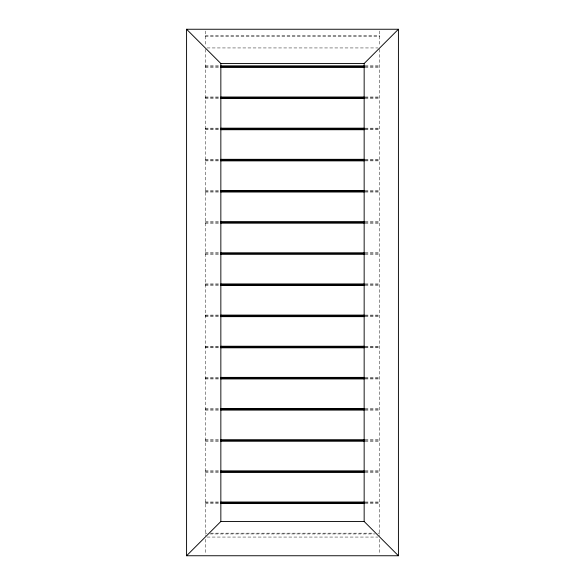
<?xml version="1.0" encoding="UTF-8"?>
<svg xmlns="http://www.w3.org/2000/svg" width="585" height="585" viewBox="0 0 585 585"><rect width="100%" height="100%" fill="white"/><g stroke="black" fill="none" stroke-linecap="round" stroke-linejoin="round"><path stroke-width="0.44" stroke-dasharray="2.92 2.19" d="M205.269 35.48L379.731 35.48M205.269 36.263L379.731 36.263M207.097 47.941L377.903 47.941M205.269 65.856L219.887 65.856M365.113 65.856L379.731 65.856M205.269 66.632L219.887 66.632M365.113 66.632L379.731 66.632M205.269 67.414L219.887 67.414M365.113 67.414L379.731 67.414M205.269 97.008L219.887 97.008M365.113 97.008L379.731 97.008M205.269 97.79L219.887 97.79M365.113 97.79L379.731 97.79M205.269 98.565L219.887 98.565M365.113 98.565L379.731 98.565M205.269 128.166L219.887 128.166M365.113 128.166L379.731 128.166M205.269 128.941L219.887 128.941M365.113 128.941L379.731 128.941M205.269 129.724L219.887 129.724M365.113 129.724L379.731 129.724M205.269 159.317L219.887 159.317M365.113 159.317L379.731 159.317M205.269 160.093L219.887 160.093M365.113 160.093L379.731 160.093M205.269 160.875L219.887 160.875M365.113 160.875L379.731 160.875M205.269 190.469L219.887 190.469M365.113 190.469L379.731 190.469M205.269 191.251L219.887 191.251M365.113 191.251L379.731 191.251M205.269 192.026L219.887 192.026M365.113 192.026L379.731 192.026M205.269 221.627L219.887 221.627M365.113 221.627L379.731 221.627M205.269 222.402L219.887 222.402M365.113 222.402L379.731 222.402M205.269 223.185L219.887 223.185M365.113 223.185L379.731 223.185M205.269 252.778L219.887 252.778M365.113 252.778L379.731 252.778M205.269 253.561L219.887 253.561M365.113 253.561L379.731 253.561M205.269 254.336L219.887 254.336M365.113 254.336L379.731 254.336M205.269 283.93L219.887 283.93M365.113 283.93L379.731 283.93M205.269 284.712L219.887 284.712M365.113 284.712L379.731 284.712M205.269 285.487L219.887 285.487M365.113 285.487L379.731 285.487M205.269 315.088L219.887 315.088M365.113 315.088L379.731 315.088M205.269 315.863L219.887 315.863M365.113 315.863L379.731 315.863M205.269 316.646L219.887 316.646M365.113 316.646L379.731 316.646M205.269 346.24L219.887 346.24M365.113 346.24L379.731 346.24M205.269 347.022L219.887 347.022M365.113 347.022L379.731 347.022M205.269 347.797L219.887 347.797M365.113 347.797L379.731 347.797M205.269 377.391L219.887 377.391M365.113 377.391L379.731 377.391M205.269 378.173L219.887 378.173M365.113 378.173L379.731 378.173M205.269 378.948L219.887 378.948M365.113 378.948L379.731 378.948M205.269 408.549L219.887 408.549M365.113 408.549L379.731 408.549M205.269 409.324L219.887 409.324M365.113 409.324L379.731 409.324M205.269 410.107L219.887 410.107M365.113 410.107L379.731 410.107M205.269 439.701L219.887 439.701M365.113 439.701L379.731 439.701M205.269 440.483L219.887 440.483M365.113 440.483L379.731 440.483M205.269 441.258L219.887 441.258M365.113 441.258L379.731 441.258M205.269 470.859L219.887 470.859M365.113 470.859L379.731 470.859M205.269 471.634L219.887 471.634M365.113 471.634L379.731 471.634M205.269 472.417L219.887 472.417M365.113 472.417L379.731 472.417M205.269 502.01L219.887 502.01M365.113 502.01L379.731 502.01M205.269 502.786L219.887 502.786M365.113 502.786L379.731 502.786M205.269 503.568L219.887 503.568M365.113 503.568L379.731 503.568M205.269 533.162L207.097 533.162M210.746 533.162L374.254 533.162M377.903 533.162L379.731 533.162M209.839 533.944L375.16 533.944M207.097 537.059L377.903 537.059M379.731 31.027L379.731 45.703M379.731 49.359L379.731 535.641M379.731 539.297L379.731 553.973M205.269 31.027L205.269 45.703M205.269 49.359L205.269 535.641M205.269 539.297L205.269 553.973"/><path stroke-width="0.88" d="M398.422 555.75L364.155 521.484L364.155 63.516L398.422 29.25L186.578 29.25L186.578 555.75L398.422 555.75L398.422 29.25M186.578 555.75L220.845 521.484L220.845 63.516L186.578 29.25M220.845 63.516L364.155 63.516M220.794 65.856L364.206 65.856M220.794 66.632L364.206 66.632M220.794 67.414L364.206 67.414M220.794 97.008L364.206 97.008M220.794 97.79L364.206 97.79M220.794 98.565L364.206 98.565M220.794 128.166L364.206 128.166M220.794 128.941L364.206 128.941M220.794 129.724L364.206 129.724M220.794 159.317L364.206 159.317M220.794 160.093L364.206 160.093M220.794 160.875L364.206 160.875M220.794 190.469L364.206 190.469M220.794 191.251L364.206 191.251M220.794 192.026L364.206 192.026M220.794 221.627L364.206 221.627M220.794 222.402L364.206 222.402M220.794 223.185L364.206 223.185M220.794 252.778L364.206 252.778M220.794 253.561L364.206 253.561M220.794 254.336L364.206 254.336M220.794 283.93L364.206 283.93M220.794 284.712L364.206 284.712M220.794 285.487L364.206 285.487M220.794 315.088L364.206 315.088M220.794 315.863L364.206 315.863M220.794 316.646L364.206 316.646M220.794 346.24L364.206 346.24M220.794 347.022L364.206 347.022M220.794 347.797L364.206 347.797M220.794 377.391L364.206 377.391M220.794 378.173L364.206 378.173M220.794 378.948L364.206 378.948M220.794 408.549L364.206 408.549M220.794 409.324L364.206 409.324M220.794 410.107L364.206 410.107M220.794 439.701L364.206 439.701M220.794 440.483L364.206 440.483M220.794 441.258L364.206 441.258M220.794 470.859L364.206 470.859M220.794 471.634L364.206 471.634M220.794 472.417L364.206 472.417M220.794 502.01L364.206 502.01M220.794 502.786L364.206 502.786M220.794 503.568L364.206 503.568M220.845 521.484L364.155 521.484"/></g></svg>
